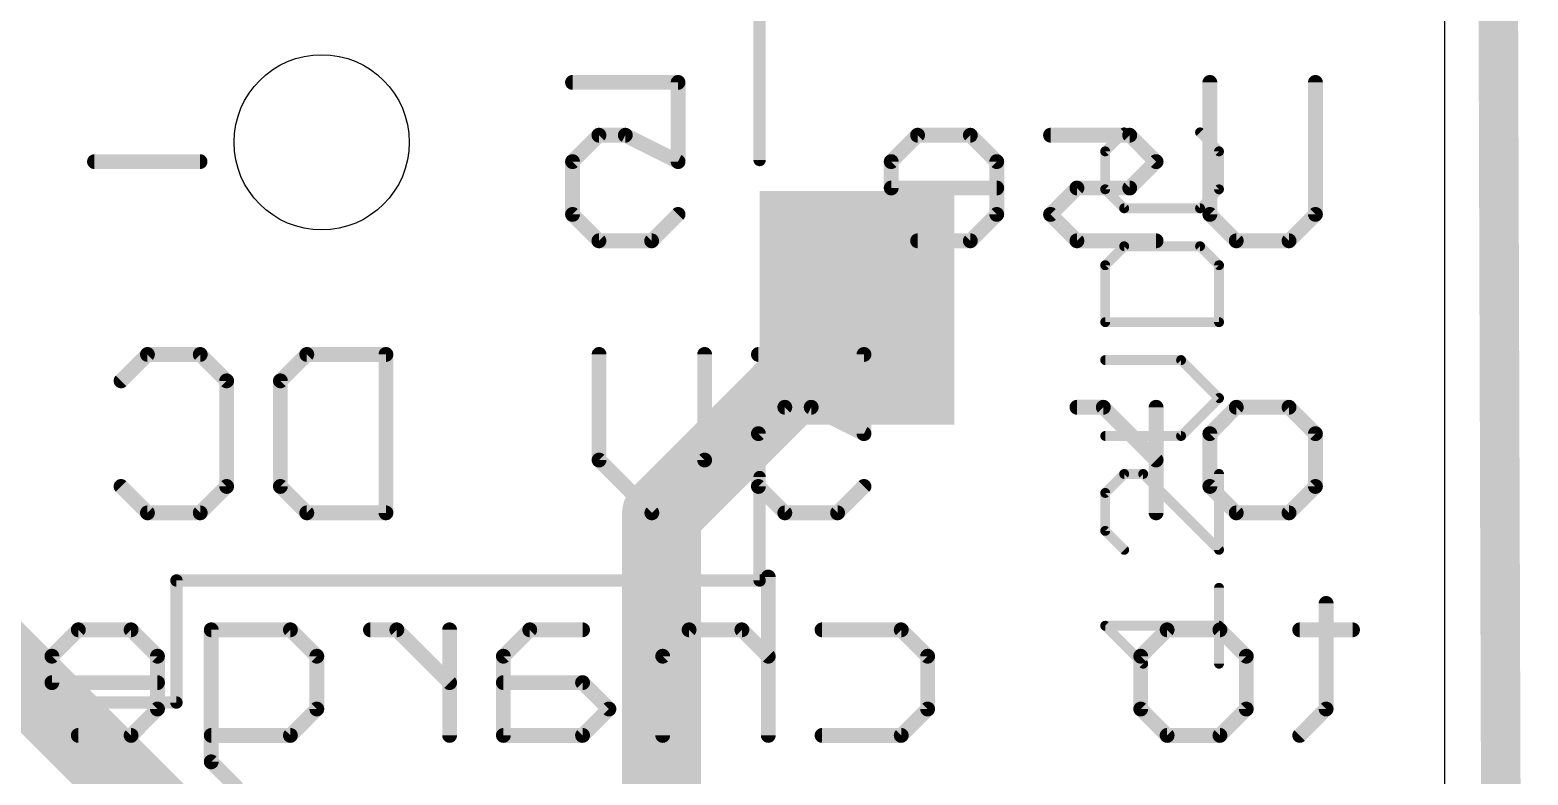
# Model space of a CAD drawing. Extents: x -0.7 to 44.7, y -0.3 to 41.4.
# Drawn here: x 29.26 to 44.65, y 24.82 to 32.47 of the extents above; entities that cross this region are included whole.
import ezdxf

# ---------------------------------------------------------------- set-up
doc = ezdxf.new("R2010")
doc.units = 0
for name, color, linetype in [('1', 12, 'CONTINUOUS'), ('16', 132, 'CONTINUOUS'), ('20', 53, 'CONTINUOUS'), ('21', 40, 'CONTINUOUS'), ('22', 6, 'CONTINUOUS')]:
    doc.layers.add(name, color=color, linetype=linetype)

# ---------------------------------------------------------------- blocks, each defined once
blk = doc.blocks.new('RECT')
blk.add_solid([(-0.5, -0.5), (0.5, -0.5), (-0.5, 0.5), (0.5, 0.5)])

msp = doc.modelspace()

# ---------------------------------------------------------------- linework, layer by layer
at = {"layer": '1'}
for points, const_width in [([(44.323, 40.64), (44.45, 0)], 0.4064), ([(37.758, 29.503), (37.758, 29.614)], 0.8128), ([(35.7505, 27.4955), (37.758, 29.503)], 0.8128), ([(35.7505, 22.987), (35.7505, 27.4955)], 0.8128), ([(28.067, 26.924), (31.0515, 23.9395)], 0.8128)]:
    msp.add_lwpolyline(points, dxfattribs=dict(at, const_width=const_width))
at = {"layer": '1', "const_width": 0.4064}
for points in [[(37.9612, 29.614, 1), (37.5548, 29.614)], [(37.9017, 29.3593, 1), (37.6143, 29.6467)], [(37.5548, 29.503, 1), (37.9612, 29.503)], [(35.9537, 27.4955, 1), (35.5473, 27.4955)], [(35.6068, 27.6392, 1), (35.8942, 27.3518)]]:
    msp.add_lwpolyline(points, format="xyb", dxfattribs=at)
at = {"layer": '16', "const_width": 0.4064}
msp.add_lwpolyline([(44.323, 40.64), (44.45, 0)], dxfattribs=at)
at = {"layer": '20'}
msp.add_line((43.8, 3.213), (43.8, 37.427), dxfattribs=at)
msp.add_circle((32.258, 31.314), 0.9, dxfattribs=at)
at = {"layer": '21'}
for points, const_width in [([(36.758, 31.132), (36.758, 34.226)], 0.127), ([(40.5037, 31.416), (40.3088, 31.2211)], 0.1016), ([(41.4782, 31.2211), (41.2833, 31.416)], 0.1016), ([(40.3088, 31.2211), (40.3088, 30.8313)], 0.1016), ([(41.4782, 30.8313), (41.4782, 31.2211)], 0.1016), ([(40.3088, 30.8313), (40.5037, 30.6364)], 0.1016), ([(41.2833, 30.6364), (41.4782, 30.8313)], 0.1016), ([(40.5037, 30.6364), (41.2833, 30.6364)], 0.1016), ([(40.5037, 30.2466), (40.3088, 30.0517)], 0.1016), ([(41.2833, 30.2466), (40.5037, 30.2466)], 0.1016), ([(41.4782, 30.0517), (41.2833, 30.2466)], 0.1016), ([(40.3088, 30.0517), (40.3088, 29.467)], 0.1016), ([(41.4782, 29.467), (41.4782, 30.0517)], 0.1016), ([(40.3088, 29.467), (41.4782, 29.467)], 0.1016), ([(41.0884, 29.0772), (40.3088, 29.0772)], 0.1016), ([(41.4782, 28.6874), (41.0884, 29.0772)], 0.1016), ([(41.0884, 28.2976), (41.4782, 28.6874)], 0.1016), ([(40.3088, 28.2976), (41.0884, 28.2976)], 0.1016), ([(36.758, 26.814), (36.758, 27.876)], 0.127), ([(40.5037, 27.9078), (40.3088, 27.7129)], 0.1016), ([(40.6986, 27.9078), (40.5037, 27.9078)], 0.1016), ([(41.4782, 27.1282), (40.6986, 27.9078)], 0.1016), ([(41.4782, 27.9078), (41.4782, 27.1282)], 0.1016), ([(40.3088, 27.7129), (40.3088, 27.3231)], 0.1016), ([(40.3088, 27.3231), (40.5037, 27.1282)], 0.1016), ([(30.766, 25.56), (30.766, 26.814)], 0.127), ([(30.766, 26.814), (36.758, 26.814)], 0.127), ([(41.4782, 25.9588), (41.4782, 26.7384)], 0.1016), ([(40.6986, 25.9588), (40.3088, 26.3486)], 0.1016), ([(40.3088, 26.3486), (41.4782, 26.3486)], 0.1016), ([(27.758, 25.56), (30.766, 25.56)], 0.127)]:
    msp.add_lwpolyline(points, dxfattribs=dict(at, const_width=const_width))
for points, const_width in [([(40.5217, 31.398, 1), (40.4857, 31.4339)], 0.0508), ([(41.3013, 31.4339, 1), (41.2653, 31.398)], 0.0508), ([(40.3342, 31.2211, 1), (40.2834, 31.2211)], 0.0508), ([(40.2908, 31.239, 1), (40.3268, 31.2031)], 0.0508), ([(41.5036, 31.2211, 1), (41.4528, 31.2211)], 0.0508), ([(41.4602, 31.2031, 1), (41.4962, 31.239)], 0.0508), ([(36.7263, 31.132, 1), (36.7898, 31.132)], 0.0635), ([(40.3268, 30.8492, 1), (40.2908, 30.8133)], 0.0508), ([(40.2834, 30.8313, 1), (40.3342, 30.8313)], 0.0508), ([(41.4528, 30.8313, 1), (41.5036, 30.8313)], 0.0508), ([(41.4962, 30.8133, 1), (41.4602, 30.8492)], 0.0508), ([(40.5037, 30.6618, 1), (40.5037, 30.611)], 0.0508), ([(40.4857, 30.6184, 1), (40.5217, 30.6543)], 0.0508), ([(41.2653, 30.6543, 1), (41.3013, 30.6184)], 0.0508), ([(41.2833, 30.611, 1), (41.2833, 30.6618)], 0.0508), ([(40.5037, 30.272, 1), (40.5037, 30.2212)], 0.0508), ([(40.5217, 30.2286, 1), (40.4857, 30.2645)], 0.0508), ([(41.3013, 30.2645, 1), (41.2653, 30.2286)], 0.0508), ([(41.2833, 30.2212, 1), (41.2833, 30.272)], 0.0508), ([(40.3342, 30.0517, 1), (40.2834, 30.0517)], 0.0508), ([(40.2908, 30.0696, 1), (40.3268, 30.0337)], 0.0508), ([(41.5036, 30.0517, 1), (41.4528, 30.0517)], 0.0508), ([(41.4602, 30.0337, 1), (41.4962, 30.0696)], 0.0508), ([(40.3088, 29.4924, 1), (40.3088, 29.4416)], 0.0508), ([(40.2834, 29.467, 1), (40.3342, 29.467)], 0.0508), ([(41.4528, 29.467, 1), (41.5036, 29.467)], 0.0508), ([(41.4782, 29.4416, 1), (41.4782, 29.4924)], 0.0508), ([(40.3088, 29.1026, 1), (40.3088, 29.0518)], 0.0508), ([(41.1064, 29.0952, 1), (41.0704, 29.0592)], 0.0508), ([(41.0884, 29.0518, 1), (41.0884, 29.1026)], 0.0508), ([(41.4962, 28.6694, 1), (41.4602, 28.7054)], 0.0508), ([(41.4602, 28.6694, 1), (41.4962, 28.7054)], 0.0508), ([(40.3088, 28.323, 1), (40.3088, 28.2722)], 0.0508), ([(41.0704, 28.3156, 1), (41.1064, 28.2796)], 0.0508), ([(41.0884, 28.2722, 1), (41.0884, 28.323)], 0.0508), ([(36.7898, 27.876, 1), (36.7263, 27.876)], 0.0635), ([(40.5037, 27.9332, 1), (40.5037, 27.8824)], 0.0508), ([(40.5217, 27.8898, 1), (40.4857, 27.9258)], 0.0508), ([(40.7166, 27.9258, 1), (40.6806, 27.8898)], 0.0508), ([(40.6986, 27.8824, 1), (40.6986, 27.9332)], 0.0508), ([(41.5036, 27.9078, 1), (41.4528, 27.9078)], 0.0508), ([(40.2908, 27.7309, 1), (40.3268, 27.6949)], 0.0508), ([(40.3342, 27.7129, 1), (40.2834, 27.7129)], 0.0508), ([(40.3268, 27.3411, 1), (40.2908, 27.3051)], 0.0508), ([(40.2834, 27.3231, 1), (40.3342, 27.3231)], 0.0508), ([(40.4857, 27.1102, 1), (40.5217, 27.1462)], 0.0508), ([(41.4528, 27.1282, 1), (41.5036, 27.1282)], 0.0508), ([(41.4602, 27.1102, 1), (41.4962, 27.1462)], 0.0508), ([(30.766, 26.8457, 1), (30.766, 26.7823)], 0.0635), ([(30.7978, 26.814, 1), (30.7343, 26.814)], 0.0635), ([(36.7263, 26.814, 1), (36.7898, 26.814)], 0.0635), ([(36.758, 26.7823, 1), (36.758, 26.8457)], 0.0635), ([(41.5036, 26.7384, 1), (41.4528, 26.7384)], 0.0508), ([(40.3268, 26.3666, 1), (40.2908, 26.3306)], 0.0508), ([(40.3088, 26.374, 1), (40.3088, 26.3232)], 0.0508), ([(41.4782, 26.3232, 1), (41.4782, 26.374)], 0.0508), ([(40.6806, 25.9408, 1), (40.7166, 25.9768)], 0.0508), ([(41.4528, 25.9588, 1), (41.5036, 25.9588)], 0.0508), ([(30.7343, 25.56, 1), (30.7978, 25.56)], 0.0635), ([(30.766, 25.5283, 1), (30.766, 25.5918)], 0.0635)]:
    msp.add_lwpolyline(points, format="xyb", dxfattribs=dict(at, const_width=const_width))
at = {"layer": '22', "const_width": 0.1524}
for points in [[(34.8355, 31.9292), (35.9202, 31.9292)], [(35.9202, 31.9292), (35.9202, 31.1157)], [(41.3841, 30.5734), (41.3841, 31.9292)], [(42.4688, 31.9292), (42.4688, 30.5734)], [(35.1067, 31.3869), (34.8355, 31.1157)], [(35.3778, 31.3869), (35.1067, 31.3869)], [(35.9202, 31.1157), (35.3778, 31.3869)], [(38.381, 31.3869), (38.1098, 31.1157)], [(38.9233, 31.3869), (38.381, 31.3869)], [(39.1945, 31.1157), (38.9233, 31.3869)], [(40.5605, 31.3869), (39.747, 31.3869)], [(40.8316, 31.1157), (40.5605, 31.3869)], [(31.0087, 31.1157), (29.924, 31.1157)], [(34.8355, 31.1157), (34.8355, 30.5734)], [(38.1098, 31.1157), (38.1098, 30.8445)], [(39.1945, 30.5734), (39.1945, 31.1157)], [(40.5605, 30.8445), (40.8316, 31.1157)], [(38.1098, 30.8445), (39.1945, 30.8445)], [(39.747, 30.5734), (40.0181, 30.8445)], [(40.0181, 30.8445), (40.5605, 30.8445)], [(34.8355, 30.5734), (35.1067, 30.3022)], [(35.649, 30.3022), (35.9202, 30.5734)], [(38.9233, 30.3022), (39.1945, 30.5734)], [(40.0181, 30.3022), (39.747, 30.5734)], [(41.6553, 30.3022), (41.3841, 30.5734)], [(42.4688, 30.5734), (42.1976, 30.3022)], [(35.1067, 30.3022), (35.649, 30.3022)], [(38.381, 30.3022), (38.9233, 30.3022)], [(40.8316, 30.3022), (40.0181, 30.3022)], [(42.1976, 30.3022), (41.6553, 30.3022)], [(30.1969, 28.864), (30.4681, 29.1352)], [(30.4681, 29.1352), (31.0104, 29.1352)], [(31.0104, 29.1352), (31.2816, 28.864)], [(31.8341, 28.864), (32.1052, 29.1352)], [(32.1052, 29.1352), (32.9187, 29.1352)], [(32.9187, 29.1352), (32.9187, 27.5082)], [(35.1084, 28.0505), (35.1084, 29.1352)], [(36.193, 29.1352), (36.193, 28.0505)], [(36.7455, 29.1352), (37.8302, 29.1352)], [(37.8302, 29.1352), (37.8302, 28.3217)], [(31.2816, 28.864), (31.2816, 27.7794)], [(31.8341, 27.7794), (31.8341, 28.864)], [(37.0167, 28.5929), (36.7455, 28.3217)], [(37.2879, 28.5929), (37.0167, 28.5929)], [(37.8302, 28.3217), (37.2879, 28.5929)], [(40.2893, 28.5929), (40.0181, 28.5929)], [(40.8316, 28.0505), (40.2893, 28.5929)], [(40.8316, 27.5082), (40.8316, 28.5929)], [(41.3841, 28.3217), (41.6553, 28.5929)], [(41.6553, 28.5929), (42.1976, 28.5929)], [(42.1976, 28.5929), (42.4688, 28.3217)], [(36.7455, 28.3217), (36.7455, 27.7794)], [(41.3841, 27.7794), (41.3841, 28.3217)], [(42.4688, 28.3217), (42.4688, 27.7794)], [(35.6507, 27.5082), (35.1084, 28.0505)], [(36.193, 28.0505), (35.6507, 27.5082)], [(30.4681, 27.5082), (30.1969, 27.7794)], [(31.2816, 27.7794), (31.0104, 27.5082)], [(32.1052, 27.5082), (31.8341, 27.7794)], [(36.7455, 27.7794), (37.0167, 27.5082)], [(37.559, 27.5082), (37.8302, 27.7794)], [(41.6553, 27.5082), (41.3841, 27.7794)], [(42.4688, 27.7794), (42.1976, 27.5082)], [(31.0104, 27.5082), (30.4681, 27.5082)], [(32.9187, 27.5082), (32.1052, 27.5082)], [(37.0167, 27.5082), (37.559, 27.5082)], [(42.1976, 27.5082), (41.6553, 27.5082)], [(36.8469, 26.8492), (36.8469, 25.2222)], [(42.5786, 26.578), (42.5786, 25.4934)], [(29.7576, 26.3069), (29.4865, 26.0357)], [(30.3, 26.3069), (29.7576, 26.3069)], [(30.5711, 26.0357), (30.3, 26.3069)], [(31.1236, 24.951), (31.1236, 26.3069)], [(31.1236, 26.3069), (31.9371, 26.3069)], [(31.9371, 26.3069), (32.2083, 26.0357)], [(33.0303, 26.3069), (32.7591, 26.3069)], [(33.5726, 25.7645), (33.0303, 26.3069)], [(33.5726, 25.2222), (33.5726, 26.3069)], [(34.3962, 26.3069), (34.1251, 26.0357)], [(34.9386, 26.3069), (34.3962, 26.3069)], [(36.0334, 26.3069), (35.7622, 26.0357)], [(36.5757, 26.3069), (36.0334, 26.3069)], [(36.8469, 26.0357), (36.5757, 26.3069)], [(37.3994, 26.3069), (38.2129, 26.3069)], [(38.2129, 26.3069), (38.4841, 26.0357)], [(40.6737, 26.0357), (40.9449, 26.3069)], [(40.9449, 26.3069), (41.4872, 26.3069)], [(41.4872, 26.3069), (41.7584, 26.0357)], [(42.8498, 26.3069), (42.3075, 26.3069)], [(29.4865, 26.0357), (29.4865, 25.7645)], [(30.5711, 25.4934), (30.5711, 26.0357)], [(32.2083, 26.0357), (32.2083, 25.4934)], [(34.1251, 26.0357), (34.1251, 25.2222)], [(35.7622, 26.0357), (35.7622, 25.2222)], [(38.4841, 26.0357), (38.4841, 25.4934)], [(40.6737, 25.4934), (40.6737, 26.0357)], [(41.7584, 26.0357), (41.7584, 25.4934)], [(29.4865, 25.7645), (30.5711, 25.7645)], [(34.9386, 25.7645), (34.1251, 25.7645)], [(35.2097, 25.4934), (34.9386, 25.7645)], [(30.3, 25.2222), (30.5711, 25.4934)], [(32.2083, 25.4934), (31.9371, 25.2222)], [(34.9386, 25.2222), (35.2097, 25.4934)], [(38.4841, 25.4934), (38.2129, 25.2222)], [(40.9449, 25.2222), (40.6737, 25.4934)], [(41.7584, 25.4934), (41.4872, 25.2222)], [(42.5786, 25.4934), (42.3075, 25.2222)], [(29.7576, 25.2222), (30.3, 25.2222)], [(31.9371, 25.2222), (31.1236, 25.2222)], [(34.1251, 25.2222), (34.9386, 25.2222)], [(38.2129, 25.2222), (37.3994, 25.2222)], [(41.4872, 25.2222), (40.9449, 25.2222)], [(31.3948, 24.6799), (31.1236, 24.951)]]:
    msp.add_lwpolyline(points, dxfattribs=at)
at = {"layer": '22', "const_width": 0.0762}
for points in [[(34.8355, 31.9673, 1), (34.8355, 31.8911)], [(35.9583, 31.9292, 1), (35.8821, 31.9292)], [(35.9202, 31.8911, 1), (35.9202, 31.9673)], [(41.4222, 31.9292, 1), (41.346, 31.9292)], [(42.5069, 31.9292, 1), (42.4307, 31.9292)], [(35.1067, 31.425, 1), (35.1067, 31.3488)], [(35.1336, 31.3599, 1), (35.0797, 31.4138)], [(35.3949, 31.4209, 1), (35.3608, 31.3528)], [(35.3778, 31.3488, 1), (35.3778, 31.425)], [(38.381, 31.425, 1), (38.381, 31.3488)], [(38.4079, 31.3599, 1), (38.3541, 31.4138)], [(38.9503, 31.4138, 1), (38.8964, 31.3599)], [(38.9233, 31.3488, 1), (38.9233, 31.425)], [(39.747, 31.425, 1), (39.747, 31.3488)], [(40.5874, 31.4138, 1), (40.5335, 31.3599)], [(40.5605, 31.3488, 1), (40.5605, 31.425)], [(29.924, 31.1538, 1), (29.924, 31.0776)], [(31.0087, 31.0776, 1), (31.0087, 31.1538)], [(34.8736, 31.1157, 1), (34.7974, 31.1157)], [(34.8086, 31.1426, 1), (34.8625, 31.0888)], [(35.8821, 31.1157, 1), (35.9583, 31.1157)], [(35.9031, 31.0816, 1), (35.9372, 31.1498)], [(38.1479, 31.1157, 1), (38.0717, 31.1157)], [(38.0829, 31.1426, 1), (38.1368, 31.0888)], [(39.2326, 31.1157, 1), (39.1564, 31.1157)], [(39.1675, 31.0888, 1), (39.2214, 31.1426)], [(40.8586, 31.0888, 1), (40.8047, 31.1426)], [(40.8047, 31.0888, 1), (40.8586, 31.1426)], [(38.1098, 30.8826, 1), (38.1098, 30.8064)], [(38.0717, 30.8445, 1), (38.1479, 30.8445)], [(39.1945, 30.8064, 1), (39.1945, 30.8826)], [(40.0181, 30.8826, 1), (40.0181, 30.8064)], [(40.0451, 30.8176, 1), (39.9912, 30.8715)], [(40.5335, 30.8715, 1), (40.5874, 30.8176)], [(40.5605, 30.8064, 1), (40.5605, 30.8826)], [(34.8625, 30.6003, 1), (34.8086, 30.5464)], [(35.9471, 30.5464, 1), (35.8932, 30.6003)], [(39.2214, 30.5464, 1), (39.1675, 30.6003)], [(39.7739, 30.6003, 1), (39.72, 30.5464)], [(39.72, 30.6003, 1), (39.7739, 30.5464)], [(41.4111, 30.6003, 1), (41.3572, 30.5464)], [(42.4957, 30.5464, 1), (42.4419, 30.6003)], [(34.7974, 30.5734, 1), (34.8736, 30.5734)], [(39.1564, 30.5734, 1), (39.2326, 30.5734)], [(41.346, 30.5734, 1), (41.4222, 30.5734)], [(42.4307, 30.5734, 1), (42.5069, 30.5734)], [(35.1067, 30.3403, 1), (35.1067, 30.2641)], [(35.0797, 30.2753, 1), (35.1336, 30.3291)], [(35.6221, 30.3291, 1), (35.676, 30.2753)], [(35.649, 30.2641, 1), (35.649, 30.3403)], [(38.381, 30.3403, 1), (38.381, 30.2641)], [(38.8964, 30.3291, 1), (38.9503, 30.2753)], [(38.9233, 30.2641, 1), (38.9233, 30.3403)], [(40.0181, 30.3403, 1), (40.0181, 30.2641)], [(39.9912, 30.2753, 1), (40.0451, 30.3291)], [(40.8316, 30.2641, 1), (40.8316, 30.3403)], [(41.6553, 30.3403, 1), (41.6553, 30.2641)], [(41.6284, 30.2753, 1), (41.6822, 30.3291)], [(42.1707, 30.3291, 1), (42.2246, 30.2753)], [(42.1976, 30.2641, 1), (42.1976, 30.3403)], [(30.4681, 29.1733, 1), (30.4681, 29.0971)], [(30.495, 29.1082, 1), (30.4411, 29.1621)], [(31.0373, 29.1621, 1), (30.9835, 29.1082)], [(31.0104, 29.0971, 1), (31.0104, 29.1733)], [(32.1052, 29.1733, 1), (32.1052, 29.0971)], [(32.1322, 29.1082, 1), (32.0783, 29.1621)], [(32.9568, 29.1352, 1), (32.8806, 29.1352)], [(32.9187, 29.0971, 1), (32.9187, 29.1733)], [(35.1465, 29.1352, 1), (35.0703, 29.1352)], [(36.2311, 29.1352, 1), (36.1549, 29.1352)], [(36.7455, 29.1733, 1), (36.7455, 29.0971)], [(37.8683, 29.1352, 1), (37.7921, 29.1352)], [(37.8302, 29.0971, 1), (37.8302, 29.1733)], [(31.3197, 28.864, 1), (31.2435, 28.864)], [(31.8722, 28.864, 1), (31.796, 28.864)], [(30.17, 28.891, 1), (30.2238, 28.8371)], [(31.2546, 28.8371, 1), (31.3085, 28.891)], [(31.8071, 28.891, 1), (31.861, 28.8371)], [(37.0167, 28.631, 1), (37.0167, 28.5548)], [(37.0436, 28.5659, 1), (36.9898, 28.6198)], [(37.3049, 28.6269, 1), (37.2708, 28.5588)], [(37.2879, 28.5548, 1), (37.2879, 28.631)], [(40.0181, 28.631, 1), (40.0181, 28.5548)], [(40.3163, 28.6198, 1), (40.2624, 28.5659)], [(40.2893, 28.5548, 1), (40.2893, 28.631)], [(40.8697, 28.5929, 1), (40.7935, 28.5929)], [(41.6553, 28.631, 1), (41.6553, 28.5548)], [(41.6822, 28.5659, 1), (41.6284, 28.6198)], [(42.2246, 28.6198, 1), (42.1707, 28.5659)], [(42.1976, 28.5548, 1), (42.1976, 28.631)], [(36.7836, 28.3217, 1), (36.7074, 28.3217)], [(36.7186, 28.3486, 1), (36.7725, 28.2948)], [(37.7921, 28.3217, 1), (37.8683, 28.3217)], [(37.8132, 28.2876, 1), (37.8472, 28.3558)], [(41.4222, 28.3217, 1), (41.346, 28.3217)], [(41.3572, 28.3486, 1), (41.4111, 28.2948)], [(42.5069, 28.3217, 1), (42.4307, 28.3217)], [(42.4419, 28.2948, 1), (42.4957, 28.3486)], [(35.1353, 28.0775, 1), (35.0814, 28.0236)], [(35.0703, 28.0505, 1), (35.1465, 28.0505)], [(36.1549, 28.0505, 1), (36.2311, 28.0505)], [(36.22, 28.0236, 1), (36.1661, 28.0775)], [(40.8047, 28.0236, 1), (40.8586, 28.0775)], [(30.2238, 27.8063, 1), (30.17, 27.7524)], [(31.2435, 27.7794, 1), (31.3197, 27.7794)], [(31.3085, 27.7524, 1), (31.2546, 27.8063)], [(31.861, 27.8063, 1), (31.8071, 27.7524)], [(31.796, 27.7794, 1), (31.8722, 27.7794)], [(36.7725, 27.8063, 1), (36.7186, 27.7524)], [(36.7074, 27.7794, 1), (36.7836, 27.7794)], [(37.8571, 27.7524, 1), (37.8032, 27.8063)], [(41.4111, 27.8063, 1), (41.3572, 27.7524)], [(41.346, 27.7794, 1), (41.4222, 27.7794)], [(42.4307, 27.7794, 1), (42.5069, 27.7794)], [(42.4957, 27.7524, 1), (42.4419, 27.8063)], [(30.4681, 27.5463, 1), (30.4681, 27.4701)], [(30.4411, 27.4813, 1), (30.495, 27.5351)], [(30.9835, 27.5351, 1), (31.0373, 27.4813)], [(31.0104, 27.4701, 1), (31.0104, 27.5463)], [(32.1052, 27.5463, 1), (32.1052, 27.4701)], [(32.0783, 27.4813, 1), (32.1322, 27.5351)], [(32.9187, 27.4701, 1), (32.9187, 27.5463)], [(35.6238, 27.5351, 1), (35.6776, 27.4813)], [(35.6238, 27.4813, 1), (35.6776, 27.5351)], [(37.0167, 27.5463, 1), (37.0167, 27.4701)], [(36.9898, 27.4813, 1), (37.0436, 27.5351)], [(37.5321, 27.5351, 1), (37.586, 27.4813)], [(37.559, 27.4701, 1), (37.559, 27.5463)], [(41.6553, 27.5463, 1), (41.6553, 27.4701)], [(41.6284, 27.4813, 1), (41.6822, 27.5351)], [(42.1707, 27.5351, 1), (42.2246, 27.4813)], [(42.1976, 27.4701, 1), (42.1976, 27.5463)], [(32.8806, 27.5082, 1), (32.9568, 27.5082)], [(40.7935, 27.5082, 1), (40.8697, 27.5082)], [(36.885, 26.8492, 1), (36.8088, 26.8492)], [(42.6167, 26.578, 1), (42.5405, 26.578)], [(29.7576, 26.345, 1), (29.7576, 26.2688)], [(29.7846, 26.2799, 1), (29.7307, 26.3338)], [(30.3269, 26.3338, 1), (30.273, 26.2799)], [(30.3, 26.2688, 1), (30.3, 26.345)], [(31.1617, 26.3069, 1), (31.0855, 26.3069)], [(31.1236, 26.345, 1), (31.1236, 26.2688)], [(31.9641, 26.3338, 1), (31.9102, 26.2799)], [(31.9371, 26.2688, 1), (31.9371, 26.345)], [(32.7591, 26.345, 1), (32.7591, 26.2688)], [(33.0572, 26.3338, 1), (33.0033, 26.2799)], [(33.0303, 26.2688, 1), (33.0303, 26.345)], [(33.6107, 26.3069, 1), (33.5345, 26.3069)], [(34.3962, 26.345, 1), (34.3962, 26.2688)], [(34.4232, 26.2799, 1), (34.3693, 26.3338)], [(34.9386, 26.2688, 1), (34.9386, 26.345)], [(36.0334, 26.345, 1), (36.0334, 26.2688)], [(36.0603, 26.2799, 1), (36.0065, 26.3338)], [(36.6027, 26.3338, 1), (36.5488, 26.2799)], [(36.5757, 26.2688, 1), (36.5757, 26.345)], [(37.3994, 26.345, 1), (37.3994, 26.2688)], [(38.2398, 26.3338, 1), (38.1859, 26.2799)], [(38.2129, 26.2688, 1), (38.2129, 26.345)], [(40.9449, 26.345, 1), (40.9449, 26.2688)], [(40.9718, 26.2799, 1), (40.9179, 26.3338)], [(41.5141, 26.3338, 1), (41.4603, 26.2799)], [(41.4872, 26.2688, 1), (41.4872, 26.345)], [(42.3075, 26.345, 1), (42.3075, 26.2688)], [(42.8498, 26.2688, 1), (42.8498, 26.345)], [(29.5246, 26.0357, 1), (29.4484, 26.0357)], [(29.4595, 26.0626, 1), (29.5134, 26.0088)], [(30.6092, 26.0357, 1), (30.533, 26.0357)], [(30.5442, 26.0088, 1), (30.5981, 26.0626)], [(32.2464, 26.0357, 1), (32.1702, 26.0357)], [(32.1813, 26.0088, 1), (32.2352, 26.0626)], [(34.1632, 26.0357, 1), (34.087, 26.0357)], [(34.0981, 26.0626, 1), (34.152, 26.0088)], [(35.8003, 26.0357, 1), (35.7241, 26.0357)], [(35.7353, 26.0626, 1), (35.7892, 26.0088)], [(36.82, 26.0088, 1), (36.8738, 26.0626)], [(38.5222, 26.0357, 1), (38.446, 26.0357)], [(38.4571, 26.0088, 1), (38.511, 26.0626)], [(40.7118, 26.0357, 1), (40.6356, 26.0357)], [(40.6468, 26.0626, 1), (40.7006, 26.0088)], [(41.7965, 26.0357, 1), (41.7203, 26.0357)], [(41.7314, 26.0088, 1), (41.7853, 26.0626)], [(29.4865, 25.8026, 1), (29.4865, 25.7264)], [(29.4484, 25.7645, 1), (29.5246, 25.7645)], [(30.5711, 25.7264, 1), (30.5711, 25.8026)], [(33.5456, 25.7376, 1), (33.5995, 25.7915)], [(34.1251, 25.8026, 1), (34.1251, 25.7264)], [(34.9655, 25.7915, 1), (34.9116, 25.7376)], [(34.9386, 25.7264, 1), (34.9386, 25.8026)], [(30.5981, 25.4664, 1), (30.5442, 25.5203)], [(32.2352, 25.4664, 1), (32.1813, 25.5203)], [(35.2367, 25.4664, 1), (35.1828, 25.5203)], [(35.1828, 25.4664, 1), (35.2367, 25.5203)], [(38.511, 25.4664, 1), (38.4571, 25.5203)], [(40.7006, 25.5203, 1), (40.6468, 25.4664)], [(41.7853, 25.4664, 1), (41.7314, 25.5203)], [(42.6056, 25.4664, 1), (42.5517, 25.5203)], [(30.533, 25.4934, 1), (30.6092, 25.4934)], [(32.1702, 25.4934, 1), (32.2464, 25.4934)], [(38.446, 25.4934, 1), (38.5222, 25.4934)], [(40.6356, 25.4934, 1), (40.7118, 25.4934)], [(41.7203, 25.4934, 1), (41.7965, 25.4934)], [(42.5405, 25.4934, 1), (42.6167, 25.4934)], [(29.7576, 25.2603, 1), (29.7576, 25.1841)], [(30.273, 25.2491, 1), (30.3269, 25.1953)], [(30.3, 25.1841, 1), (30.3, 25.2603)], [(31.1236, 25.2603, 1), (31.1236, 25.1841)], [(31.9102, 25.2491, 1), (31.9641, 25.1953)], [(31.9371, 25.1841, 1), (31.9371, 25.2603)], [(33.5345, 25.2222, 1), (33.6107, 25.2222)], [(34.1251, 25.2603, 1), (34.1251, 25.1841)], [(34.087, 25.2222, 1), (34.1632, 25.2222)], [(34.9116, 25.2491, 1), (34.9655, 25.1953)], [(34.9386, 25.1841, 1), (34.9386, 25.2603)], [(35.7241, 25.2222, 1), (35.8003, 25.2222)], [(36.8088, 25.2222, 1), (36.885, 25.2222)], [(37.3994, 25.2603, 1), (37.3994, 25.1841)], [(38.1859, 25.2491, 1), (38.2398, 25.1953)], [(38.2129, 25.1841, 1), (38.2129, 25.2603)], [(40.9449, 25.2603, 1), (40.9449, 25.1841)], [(40.9179, 25.1953, 1), (40.9718, 25.2491)], [(41.4603, 25.2491, 1), (41.5141, 25.1953)], [(41.4872, 25.1841, 1), (41.4872, 25.2603)], [(42.2805, 25.2491, 1), (42.3344, 25.1953)], [(31.1506, 24.978, 1), (31.0967, 24.9241)], [(31.0855, 24.951, 1), (31.1617, 24.951)]]:
    msp.add_lwpolyline(points, format="xyb", dxfattribs=at)

# ---------------------------------------------------------------- block references
at = {"layer": '1', "xscale": 2.4, "yscale": 2, "rotation": 270}
msp.add_blockref('RECT', (37.758, 29.614), dxfattribs=at)

doc.saveas('drawing.dxf')
